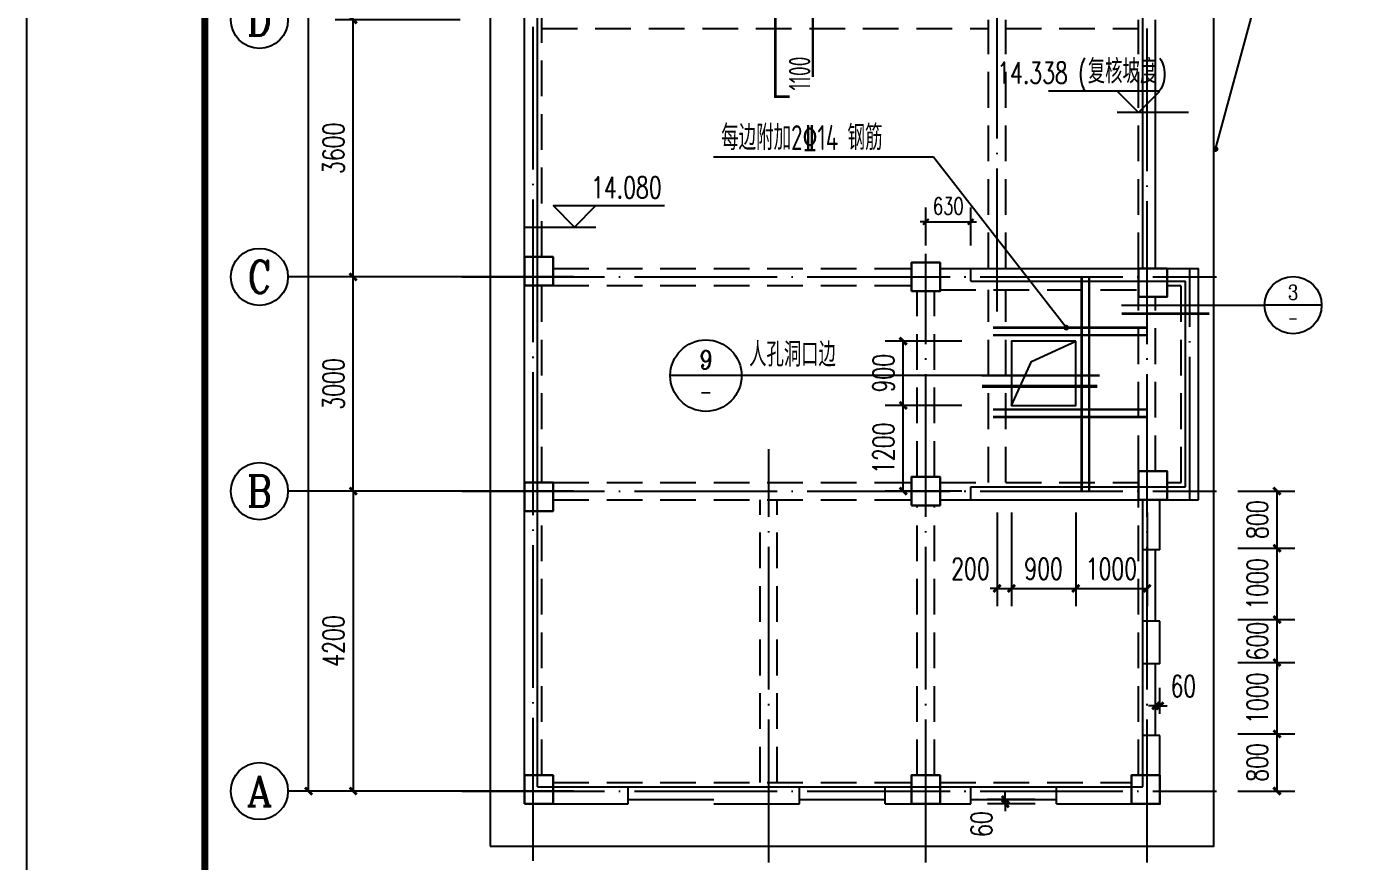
# Model space of a CAD drawing. Extents: x 1051052 to 1482120, y -981644 to -673261.
# Drawn here: x 1292358 to 1310853, y -916118 to -904422 of the extents above; entities that cross this region are included whole.
import ezdxf
from ezdxf.enums import TextEntityAlignment as Align

# ---------------------------------------------------------------- set-up
doc = ezdxf.new("R2010")
doc.units = 0
doc.header["$LTSCALE"] = 1000
doc.header["$MEASUREMENT"] = 0
doc.linetypes.add('DOTE', pattern=[2.42, 2, -0.2, 0.02, -0.2])
doc.linetypes.add('线型3', pattern=[750, 500, -250])
for name, color, linetype in [('AXIS', 3, 'Continuous'), ('AXIS_TEXT', 7, 'Continuous'), ('DIM_ELEV', 3, 'Continuous'), ('DIM_IDEN', 3, 'Continuous'), ('DIM_LEAD', 3, 'Continuous'), ('DOTE', 1, 'DOTE'), ('PUB_DIM', 3, 'Continuous'), ('PUB_TEXT', 7, 'Continuous'), ('TK', 142, 'Continuous'), ('填充', 8, 'Continuous')]:
    doc.layers.add(name, color=color, linetype=linetype)
for name, color, linetype, lineweight in [('BEAM', 4, 'Continuous', 25), ('BEAM-DASH', 4, '线型3', 25), ('COLU', 2, 'Continuous', 30), ('HOLE', 7, 'Continuous', 25), ('楼板正筋钢筋', 14, 'Continuous', 35), ('楼板负筋标注', 84, 'Continuous', 18), ('楼板负筋钢筋', 1, 'Continuous', 35)]:
    doc.layers.add(name, color=color, linetype=linetype, lineweight=lineweight)
doc.styles.add('_TCH_AXIS', font='COMPLEX', dxfattribs={"bigfont": 'GBCBIG'})
doc.styles.add('_TCH_DIM', font='SIMPLEX', dxfattribs={"bigfont": 'GBCBIG'})
doc.styles.add('_TCH_DIM_T3', font='SIMPLEX', dxfattribs={"width": 0.705882, "bigfont": 'GBCBIG'})
doc.styles.add('_TCH_LABEL', font='COMPLEX', dxfattribs={"bigfont": 'GBCBIG'})
doc.styles.add('COMPLEX', font='COMPLEX')
doc.styles.add('FromPkpm', font='Pkpmeng', dxfattribs={"width": 0.7, "bigfont": 'hztxt'})
doc.dimstyles.new('_TCH_ARCH&&100', dxfattribs={"dimtxt": 297.5, "dimasz": 100, "dimexe": 250, "dimexo": 300, "dimgap": 126.25, "dimtad": 1, "dimdec": 0, "dimzin": 0, "dimdsep": 46, "dimtxsty": '_TCH_DIM_T3', "dimblk": 'ARCHTICK', "dimcen": 0.09, "dimclrt": 7, "dimazin": 2, "dimtfac": 1, "dimtdec": 0, "dimtix": 1, "dimtmove": 2, "dimatfit": 3, "dimfxl": 0, "dimtolj": 1, "dimtzin": 0, "dimarcsym": 0})
doc.dimstyles.new('_TCH_ARCH&&80', dxfattribs={"dimtxt": 238, "dimasz": 80, "dimexe": 200, "dimexo": 240, "dimgap": 101, "dimtad": 1, "dimdec": 0, "dimzin": 0, "dimdsep": 46, "dimtxsty": '_TCH_DIM_T3', "dimblk": 'ARCHTICK', "dimcen": 0.09, "dimclrt": 7, "dimazin": 2, "dimtfac": 1, "dimtdec": 0, "dimtix": 1, "dimtmove": 2, "dimatfit": 3, "dimfxl": 0, "dimtolj": 1, "dimtzin": 0, "dimarcsym": 0})

# ---------------------------------------------------------------- blocks, each defined once
blk = doc.blocks.new('_ArchTick')
at = {"color": 0, "linetype": 'ByBlock', "const_width": 0.4}
blk.add_lwpolyline([(-0.5, -0.5), (0.5, 0.5)], dxfattribs=at)
blk = doc.blocks.new('*D222')
at = {"layer": 'AXIS', "color": 0, "lineweight": -2, "transparency": 16777216}
for p, q in [((1298436, -907930), (1296686, -907930)), ((1296936, -910930), (1296936, -907930)), ((1298436, -910930), (1296686, -910930))]:
    blk.add_line(p, q, dxfattribs=at)
at = {"layer": 'Defpoints', "color": 0, "transparency": 16777216}
for p in [(1296936, -907930), (1299436, -907930), (1299436, -910930)]:
    blk.add_point(p, dxfattribs=at)
at = {"layer": 'AXIS', "color": 0, "lineweight": -2, "transparency": 16777216, "xscale": 100, "yscale": 100, "zscale": 100}
for p, rotation in [((1296936, -907930), 90), ((1296936, -910930), 270)]:
    blk.add_blockref('_ArchTick', p, dxfattribs=dict(at, rotation=rotation))
at = {"layer": 'AXIS', "color": 7, "transparency": 16777216, "insert": (1296661, -909430), "char_height": 297.5, "attachment_point": 5, "rotation": 90, "style": '_TCH_DIM_T3'}
blk.add_mtext('\\A1;3000', dxfattribs=at)
blk = doc.blocks.new('*D223')
at = {"layer": 'AXIS', "color": 0, "lineweight": -2, "transparency": 16777216}
for p, q in [((1298436, -904330), (1296686, -904330)), ((1296936, -907930), (1296936, -904330)), ((1298436, -907930), (1296686, -907930))]:
    blk.add_line(p, q, dxfattribs=at)
at = {"layer": 'Defpoints', "color": 0, "transparency": 16777216}
for p in [(1296936, -904330), (1299436, -904330), (1299436, -907930)]:
    blk.add_point(p, dxfattribs=at)
at = {"layer": 'AXIS', "color": 0, "lineweight": -2, "transparency": 16777216, "xscale": 100, "yscale": 100, "zscale": 100}
for p, rotation in [((1296936, -904330), 90), ((1296936, -907930), 270)]:
    blk.add_blockref('_ArchTick', p, dxfattribs=dict(at, rotation=rotation))
at = {"layer": 'AXIS', "color": 7, "transparency": 16777216, "insert": (1296661, -906130), "char_height": 297.5, "attachment_point": 5, "rotation": 90, "style": '_TCH_DIM_T3'}
blk.add_mtext('\\A1;3600', dxfattribs=at)
blk = doc.blocks.new('*D227')
at = {"layer": 'AXIS', "color": 0, "lineweight": -2, "transparency": 16777216}
for p, q in [((1297811, -889730), (1296061, -889730)), ((1296311, -915130), (1296311, -889730)), ((1297811, -915130), (1296061, -915130))]:
    blk.add_line(p, q, dxfattribs=at)
at = {"layer": 'Defpoints', "color": 0, "transparency": 16777216}
for p in [(1296311, -889730), (1299458, -889730), (1299458, -915130)]:
    blk.add_point(p, dxfattribs=at)
at = {"layer": 'AXIS', "color": 0, "lineweight": -2, "transparency": 16777216, "xscale": 100, "yscale": 100, "zscale": 100}
for p, rotation in [((1296311, -889730), 90), ((1296311, -915130), 270)]:
    blk.add_blockref('_ArchTick', p, dxfattribs=dict(at, rotation=rotation))
at = {"layer": 'AXIS', "color": 7, "transparency": 16777216, "insert": (1296036, -902430), "char_height": 297.5, "attachment_point": 5, "rotation": 90, "style": '_TCH_DIM_T3'}
blk.add_mtext('\\A1;25400', dxfattribs=at)
blk = doc.blocks.new('_AXISO')
blk.add_circle((0, 0), 0.5)
at = {"layer": 'AXIS_TEXT', "style": 'COMPLEX', "width": 1.041667}
blk.add_attdef('A', text='', height=0.56, dxfattribs=at).set_placement((-0.25, -0.28), (0.25, -0.28), align=Align.FIT)
blk = doc.blocks.new('*D256')
at = {"layer": 'AXIS', "color": 0, "lineweight": -2, "transparency": 16777216}
for p, q in [((1298055, -910930), (1296686, -910930)), ((1296936, -910930), (1296936, -915130)), ((1298017, -915130), (1296686, -915130))]:
    blk.add_line(p, q, dxfattribs=at)
at = {"layer": 'Defpoints', "color": 0, "transparency": 16777216}
for p in [(1298355, -910930), (1296936, -915130), (1298317, -915130)]:
    blk.add_point(p, dxfattribs=at)
at = {"layer": 'AXIS', "color": 0, "lineweight": -2, "transparency": 16777216, "xscale": 100, "yscale": 100, "zscale": 100}
for p, rotation in [((1296936, -910930), 90), ((1296936, -915130), 270)]:
    blk.add_blockref('_ArchTick', p, dxfattribs=dict(at, rotation=rotation))
at = {"layer": 'AXIS', "color": 7, "transparency": 16777216, "insert": (1296661, -913030), "char_height": 297.5, "attachment_point": 5, "rotation": 90, "style": '_TCH_DIM_T3'}
blk.add_mtext('\\A1;4200', dxfattribs=at)
blk = doc.blocks.new('*D479')
at = {"layer": 'Defpoints', "color": 0, "transparency": 16777216}
for p in [(1309031, -914330), (1309878, -914330), (1309031, -915130)]:
    blk.add_point(p, dxfattribs=at)
at = {"layer": 'PUB_DIM', "color": 0, "lineweight": -2, "transparency": 16777216}
for p, q in [((1309331, -914330), (1310128, -914330)), ((1309878, -915130), (1309878, -914330)), ((1309331, -915130), (1310128, -915130))]:
    blk.add_line(p, q, dxfattribs=at)
at = {"layer": 'PUB_DIM', "color": 0, "lineweight": -2, "transparency": 16777216, "xscale": 100, "yscale": 100, "zscale": 100}
for p, rotation in [((1309878, -914330), 90), ((1309878, -915130), 270)]:
    blk.add_blockref('_ArchTick', p, dxfattribs=dict(at, rotation=rotation))
at = {"layer": 'PUB_DIM', "color": 7, "transparency": 16777216, "insert": (1309603, -914730), "char_height": 297.5, "attachment_point": 5, "rotation": 90, "style": '_TCH_DIM_T3'}
blk.add_mtext('\\A1;800', dxfattribs=at)
blk = doc.blocks.new('*D480')
at = {"layer": 'Defpoints', "color": 0, "transparency": 16777216}
for p in [(1309031, -913330), (1309878, -913330), (1309031, -914330)]:
    blk.add_point(p, dxfattribs=at)
at = {"layer": 'PUB_DIM', "color": 0, "lineweight": -2, "transparency": 16777216}
for p, q in [((1309331, -913330), (1310128, -913330)), ((1309878, -914330), (1309878, -913330)), ((1309331, -914330), (1310128, -914330))]:
    blk.add_line(p, q, dxfattribs=at)
at = {"layer": 'PUB_DIM', "color": 0, "lineweight": -2, "transparency": 16777216, "xscale": 100, "yscale": 100, "zscale": 100}
for p, rotation in [((1309878, -913330), 90), ((1309878, -914330), 270)]:
    blk.add_blockref('_ArchTick', p, dxfattribs=dict(at, rotation=rotation))
at = {"layer": 'PUB_DIM', "color": 7, "transparency": 16777216, "insert": (1309603, -913830), "char_height": 297.5, "attachment_point": 5, "rotation": 90, "style": '_TCH_DIM_T3'}
blk.add_mtext('\\A1;1000', dxfattribs=at)
blk = doc.blocks.new('*D481')
at = {"layer": 'Defpoints', "color": 0, "transparency": 16777216}
for p in [(1309031, -912730), (1309878, -912730), (1309031, -913330)]:
    blk.add_point(p, dxfattribs=at)
at = {"layer": 'PUB_DIM', "color": 0, "lineweight": -2, "transparency": 16777216}
for p, q in [((1309878, -912730), (1309878, -912630)), ((1309331, -912730), (1310128, -912730)), ((1309878, -913330), (1309878, -912730)), ((1309331, -913330), (1310128, -913330)), ((1309878, -913330), (1309878, -913430))]:
    blk.add_line(p, q, dxfattribs=at)
at = {"layer": 'PUB_DIM', "color": 0, "lineweight": -2, "transparency": 16777216, "xscale": 100, "yscale": 100, "zscale": 100}
for p, rotation in [((1309878, -912730), 270), ((1309878, -913330), 90)]:
    blk.add_blockref('_ArchTick', p, dxfattribs=dict(at, rotation=rotation))
at = {"layer": 'PUB_DIM', "color": 7, "transparency": 16777216, "insert": (1309603, -913030), "char_height": 297.5, "attachment_point": 5, "rotation": 90, "style": '_TCH_DIM_T3'}
blk.add_mtext('\\A1;600', dxfattribs=at)
blk = doc.blocks.new('*D482')
at = {"layer": 'Defpoints', "color": 0, "transparency": 16777216}
for p in [(1309031, -911730), (1309878, -911730), (1309031, -912730)]:
    blk.add_point(p, dxfattribs=at)
at = {"layer": 'PUB_DIM', "color": 0, "lineweight": -2, "transparency": 16777216}
for p, q in [((1309331, -911730), (1310128, -911730)), ((1309878, -912730), (1309878, -911730)), ((1309331, -912730), (1310128, -912730))]:
    blk.add_line(p, q, dxfattribs=at)
at = {"layer": 'PUB_DIM', "color": 0, "lineweight": -2, "transparency": 16777216, "xscale": 100, "yscale": 100, "zscale": 100}
for p, rotation in [((1309878, -911730), 90), ((1309878, -912730), 270)]:
    blk.add_blockref('_ArchTick', p, dxfattribs=dict(at, rotation=rotation))
at = {"layer": 'PUB_DIM', "color": 7, "transparency": 16777216, "insert": (1309603, -912230), "char_height": 297.5, "attachment_point": 5, "rotation": 90, "style": '_TCH_DIM_T3'}
blk.add_mtext('\\A1;1000', dxfattribs=at)
blk = doc.blocks.new('*D483')
at = {"layer": 'Defpoints', "color": 0, "transparency": 16777216}
for p in [(1309031, -910930), (1309878, -910930), (1309031, -911730)]:
    blk.add_point(p, dxfattribs=at)
at = {"layer": 'PUB_DIM', "color": 0, "lineweight": -2, "transparency": 16777216}
for p, q in [((1309331, -910930), (1310128, -910930)), ((1309878, -911730), (1309878, -910930)), ((1309331, -911730), (1310128, -911730))]:
    blk.add_line(p, q, dxfattribs=at)
at = {"layer": 'PUB_DIM', "color": 0, "lineweight": -2, "transparency": 16777216, "xscale": 100, "yscale": 100, "zscale": 100}
for p, rotation in [((1309878, -910930), 90), ((1309878, -911730), 270)]:
    blk.add_blockref('_ArchTick', p, dxfattribs=dict(at, rotation=rotation))
at = {"layer": 'PUB_DIM', "color": 7, "transparency": 16777216, "insert": (1309603, -911330), "char_height": 297.5, "attachment_point": 5, "rotation": 90, "style": '_TCH_DIM_T3'}
blk.add_mtext('\\A1;800', dxfattribs=at)
blk = doc.blocks.new('A2K')
at = {"layer": 'TK'}
blk.add_lwpolyline([(0, 0), (59400, 0), (59400, 42000), (0, 42000)], close=True, dxfattribs=at)
at = {"layer": 'TK', "const_width": 100}
blk.add_lwpolyline([(2500, 1000), (58400, 1000), (58400, 41000), (2500, 41000)], close=True, dxfattribs=at)
blk = doc.blocks.new('*D951')
at = {"layer": 'Defpoints', "color": 0, "transparency": 16777216}
for p in [(1305588, -907159), (1304958, -907730), (1305588, -907730)]:
    blk.add_point(p, dxfattribs=at)
at = {"layer": 'PUB_DIM', "color": 0, "lineweight": -2, "transparency": 16777216}
for p, q in [((1304958, -907490), (1304958, -906959)), ((1305588, -907490), (1305588, -906959)), ((1304958, -907159), (1304878, -907159)), ((1304958, -907159), (1305588, -907159)), ((1305588, -907159), (1305668, -907159))]:
    blk.add_line(p, q, dxfattribs=at)
at = {"layer": 'PUB_DIM', "color": 0, "lineweight": -2, "transparency": 16777216, "xscale": 80, "yscale": 80, "zscale": 80}
blk.add_blockref('_ArchTick', (1304958, -907159), dxfattribs=at)
at = {"layer": 'PUB_DIM', "color": 0, "lineweight": -2, "transparency": 16777216, "xscale": 80, "yscale": 80, "zscale": 80, "rotation": 180}
blk.add_blockref('_ArchTick', (1305588, -907159), dxfattribs=at)
at = {"layer": 'PUB_DIM', "color": 7, "transparency": 16777216, "insert": (1305273, -906939), "char_height": 238, "attachment_point": 5, "style": '_TCH_DIM_T3'}
blk.add_mtext('\\A1;630', dxfattribs=at)
blk = doc.blocks.new('*D1337')
at = {"layer": 'Defpoints', "color": 0, "transparency": 16777216}
for p in [(1308238, -913937), (1308178, -914350), (1308238, -914350)]:
    blk.add_point(p, dxfattribs=at)
at = {"layer": 'PUB_DIM', "color": 0, "lineweight": -2, "transparency": 16777216}
for p, q in [((1308178, -914050), (1308178, -913687)), ((1308238, -914050), (1308238, -913687)), ((1308178, -913937), (1308078, -913937)), ((1308178, -913937), (1308238, -913937)), ((1308238, -913937), (1308338, -913937))]:
    blk.add_line(p, q, dxfattribs=at)
at = {"layer": 'PUB_DIM', "color": 0, "lineweight": -2, "transparency": 16777216, "xscale": 100, "yscale": 100, "zscale": 100}
blk.add_blockref('_ArchTick', (1308178, -913937), dxfattribs=at)
at = {"layer": 'PUB_DIM', "color": 0, "lineweight": -2, "transparency": 16777216, "xscale": 100, "yscale": 100, "zscale": 100, "rotation": 180}
blk.add_blockref('_ArchTick', (1308238, -913937), dxfattribs=at)
at = {"layer": 'PUB_DIM', "color": 7, "transparency": 16777216, "insert": (1308566, -913662), "char_height": 297.5, "attachment_point": 5, "style": '_TCH_DIM_T3'}
blk.add_mtext('\\A1;60', dxfattribs=at)
blk = doc.blocks.new('*D1338')
at = {"layer": 'Defpoints', "color": 0, "transparency": 16777216}
for p in [(1306072, -915250), (1306788, -915250), (1306788, -915310)]:
    blk.add_point(p, dxfattribs=at)
at = {"layer": 'PUB_DIM', "color": 0, "lineweight": -2, "transparency": 16777216}
for p, q in [((1306488, -915250), (1305822, -915250)), ((1306072, -915250), (1306072, -915150)), ((1306072, -915310), (1306072, -915250)), ((1306488, -915310), (1305822, -915310)), ((1306072, -915310), (1306072, -915410))]:
    blk.add_line(p, q, dxfattribs=at)
at = {"layer": 'PUB_DIM', "color": 0, "lineweight": -2, "transparency": 16777216, "xscale": 100, "yscale": 100, "zscale": 100}
for p, rotation in [((1306072, -915250), 270), ((1306072, -915310), 90)]:
    blk.add_blockref('_ArchTick', p, dxfattribs=dict(at, rotation=rotation))
at = {"layer": 'PUB_DIM', "color": 7, "transparency": 16777216, "insert": (1305737, -915593), "char_height": 297.5, "attachment_point": 5, "rotation": 90, "style": '_TCH_DIM_T3'}
blk.add_mtext('\\A1;60', dxfattribs=at)
blk = doc.blocks.new('*D1352')
at = {"layer": 'Defpoints', "color": 0, "transparency": 16777216}
for p in [(1304641, -909730), (1305764, -909730), (1305764, -910930)]:
    blk.add_point(p, dxfattribs=at)
at = {"layer": 'PUB_DIM', "color": 0, "lineweight": -2, "transparency": 16777216}
for p, q in [((1305464, -909730), (1304391, -909730)), ((1304641, -910930), (1304641, -909730)), ((1305464, -910930), (1304391, -910930))]:
    blk.add_line(p, q, dxfattribs=at)
at = {"layer": 'PUB_DIM', "color": 0, "lineweight": -2, "transparency": 16777216, "xscale": 100, "yscale": 100, "zscale": 100}
for p, rotation in [((1304641, -909730), 90), ((1304641, -910930), 270)]:
    blk.add_blockref('_ArchTick', p, dxfattribs=dict(at, rotation=rotation))
at = {"layer": 'PUB_DIM', "color": 7, "transparency": 16777216, "insert": (1304366, -910330), "char_height": 297.5, "attachment_point": 5, "rotation": 90, "style": '_TCH_DIM_T3'}
blk.add_mtext('\\A1;1200', dxfattribs=at)
blk = doc.blocks.new('*D1353')
at = {"layer": 'Defpoints', "color": 0, "transparency": 16777216}
for p in [(1304641, -908830), (1305764, -908830), (1305764, -909730)]:
    blk.add_point(p, dxfattribs=at)
at = {"layer": 'PUB_DIM', "color": 0, "lineweight": -2, "transparency": 16777216}
for p, q in [((1305464, -908830), (1304391, -908830)), ((1304641, -909730), (1304641, -908830)), ((1305464, -909730), (1304391, -909730))]:
    blk.add_line(p, q, dxfattribs=at)
at = {"layer": 'PUB_DIM', "color": 0, "lineweight": -2, "transparency": 16777216, "xscale": 100, "yscale": 100, "zscale": 100}
for p, rotation in [((1304641, -908830), 90), ((1304641, -909730), 270)]:
    blk.add_blockref('_ArchTick', p, dxfattribs=dict(at, rotation=rotation))
at = {"layer": 'PUB_DIM', "color": 7, "transparency": 16777216, "insert": (1304366, -909280), "char_height": 297.5, "attachment_point": 5, "rotation": 90, "style": '_TCH_DIM_T3'}
blk.add_mtext('\\A1;900', dxfattribs=at)
blk = doc.blocks.new('*D1354')
at = {"layer": 'Defpoints', "color": 0, "transparency": 16777216}
for p in [(1305958, -910930), (1306158, -910930), (1306158, -912293)]:
    blk.add_point(p, dxfattribs=at)
at = {"layer": 'PUB_DIM', "color": 0, "lineweight": -2, "transparency": 16777216}
for p, q in [((1305958, -911230), (1305958, -912543)), ((1306158, -911230), (1306158, -912543)), ((1305958, -912293), (1305858, -912293)), ((1305958, -912293), (1306158, -912293)), ((1306158, -912293), (1306258, -912293))]:
    blk.add_line(p, q, dxfattribs=at)
at = {"layer": 'PUB_DIM', "color": 0, "lineweight": -2, "transparency": 16777216, "xscale": 100, "yscale": 100, "zscale": 100}
blk.add_blockref('_ArchTick', (1305958, -912293), dxfattribs=at)
at = {"layer": 'PUB_DIM', "color": 0, "lineweight": -2, "transparency": 16777216, "xscale": 100, "yscale": 100, "zscale": 100, "rotation": 180}
blk.add_blockref('_ArchTick', (1306158, -912293), dxfattribs=at)
at = {"layer": 'PUB_DIM', "color": 7, "transparency": 16777216, "insert": (1305583, -912018), "char_height": 297.5, "attachment_point": 5, "style": '_TCH_DIM_T3'}
blk.add_mtext('\\A1;200', dxfattribs=at)
blk = doc.blocks.new('*D1355')
at = {"layer": 'Defpoints', "color": 0, "transparency": 16777216}
for p in [(1306158, -910930), (1307058, -910930), (1307058, -912293)]:
    blk.add_point(p, dxfattribs=at)
at = {"layer": 'PUB_DIM', "color": 0, "lineweight": -2, "transparency": 16777216}
for p, q in [((1306158, -911230), (1306158, -912543)), ((1307058, -911230), (1307058, -912543)), ((1306158, -912293), (1307058, -912293))]:
    blk.add_line(p, q, dxfattribs=at)
at = {"layer": 'PUB_DIM', "color": 0, "lineweight": -2, "transparency": 16777216, "xscale": 100, "yscale": 100, "zscale": 100, "rotation": 180}
blk.add_blockref('_ArchTick', (1306158, -912293), dxfattribs=at)
at = {"layer": 'PUB_DIM', "color": 0, "lineweight": -2, "transparency": 16777216, "xscale": 100, "yscale": 100, "zscale": 100}
blk.add_blockref('_ArchTick', (1307058, -912293), dxfattribs=at)
at = {"layer": 'PUB_DIM', "color": 7, "transparency": 16777216, "insert": (1306608, -912018), "char_height": 297.5, "attachment_point": 5, "style": '_TCH_DIM_T3'}
blk.add_mtext('\\A1;900', dxfattribs=at)
blk = doc.blocks.new('*D1356')
at = {"layer": 'Defpoints', "color": 0, "transparency": 16777216}
for p in [(1307058, -910930), (1308058, -910930), (1308058, -912293)]:
    blk.add_point(p, dxfattribs=at)
at = {"layer": 'PUB_DIM', "color": 0, "lineweight": -2, "transparency": 16777216}
for p, q in [((1307058, -911230), (1307058, -912543)), ((1308058, -911230), (1308058, -912543)), ((1307058, -912293), (1308058, -912293))]:
    blk.add_line(p, q, dxfattribs=at)
at = {"layer": 'PUB_DIM', "color": 0, "lineweight": -2, "transparency": 16777216, "xscale": 100, "yscale": 100, "zscale": 100, "rotation": 180}
blk.add_blockref('_ArchTick', (1307058, -912293), dxfattribs=at)
at = {"layer": 'PUB_DIM', "color": 0, "lineweight": -2, "transparency": 16777216, "xscale": 100, "yscale": 100, "zscale": 100}
blk.add_blockref('_ArchTick', (1308058, -912293), dxfattribs=at)
at = {"layer": 'PUB_DIM', "color": 7, "transparency": 16777216, "insert": (1307558, -912018), "char_height": 297.5, "attachment_point": 5, "style": '_TCH_DIM_T3'}
blk.add_mtext('\\A1;1000', dxfattribs=at)

msp = doc.modelspace()

# ---------------------------------------------------------------- linework, layer by layer
at = {"layer": 'AXIS'}
for p, q in [((1300023.048, -907930.289), (1296023.048, -907930.289)), ((1300023.048, -910930.289), (1296023.048, -910930.289)), ((1300023.048, -915130.289), (1296023.048, -915130.289))]:
    msp.add_line(p, q, dxfattribs=at)
msp.add_lwpolyline([(1298856.639, -915901.812), (1308991.388, -915901.812), (1308991.388, -900147.18), (1298856.639, -900147.18)], close=True, dxfattribs=at)
at = {"layer": 'BEAM'}
for p, q in [((1299517.602, -915070.289), (1299517.602, -900790.289)), ((1299337.602, -907650.289), (1299337.602, -901010.289)), ((1307997.602, -907810.289), (1307997.602, -901210.289)), ((1308177.602, -907810.289), (1308177.602, -904330.289)), ((1305157.602, -907810.289), (1307937.602, -907810.289)), ((1305587.602, -907990.289), (1305587.602, -907810.289)), ((1308337.602, -907810.289), (1308777.602, -907810.289)), ((1308777.602, -911050.289), (1308777.602, -907810.289)), ((1299337.602, -910810.289), (1299337.602, -908050.289)), ((1305587.602, -907990.289), (1308597.602, -907990.289)), ((1308597.602, -910870.289), (1308597.602, -907990.289)), ((1305587.602, -911050.289), (1305587.602, -910870.289)), ((1305587.602, -910870.289), (1308597.602, -910870.289)), ((1299337.602, -914910.289), (1299337.602, -911210.289)), ((1305587.602, -911050.289), (1307937.602, -911050.289)), ((1307997.602, -915070.289), (1307997.602, -911050.289)), ((1308237.602, -911750.32), (1308237.602, -911050.289)), ((1308337.602, -911050.289), (1308777.602, -911050.289)), ((1308237.602, -911750.32), (1307997.602, -911750.32)), ((1308177.602, -912750.32), (1308177.602, -911750.32)), ((1308237.602, -912750.32), (1307997.602, -912750.32)), ((1308237.602, -913350.32), (1308237.602, -912750.32)), ((1308237.602, -913350.32), (1307997.602, -913350.32)), ((1308177.602, -914350.32), (1308177.602, -913350.32)), ((1308237.602, -914350.32), (1307997.602, -914350.32)), ((1308237.602, -915310.289), (1308237.602, -914350.32)), ((1299517.602, -915070.289), (1307997.602, -915070.289)), ((1300787.631, -915310.289), (1300787.631, -915070.289)), ((1303187.631, -915310.289), (1303187.631, -915070.289)), ((1304387.631, -915310.289), (1304387.631, -915070.289)), ((1305587.631, -915310.289), (1305587.631, -915070.289)), ((1306787.631, -915310.289), (1306787.631, -915070.289)), ((1300787.631, -915250.289), (1301987.631, -915250.289)), ((1303187.631, -915250.289), (1304387.631, -915250.289)), ((1305587.631, -915250.289), (1306787.631, -915250.289)), ((1299337.602, -915310.289), (1300787.631, -915310.289)), ((1301987.631, -915310.289), (1303187.631, -915310.289)), ((1304387.631, -915310.289), (1305587.631, -915310.289)), ((1306787.631, -915310.289), (1308177.602, -915310.289))]:
    msp.add_line(p, q, dxfattribs=at)
at = {"layer": 'BEAM-DASH', "ltscale": 0.001}
for p, q in [((1299577.602, -907650.289), (1299577.602, -901010.289)), ((1305837.602, -907810.289), (1305837.602, -904330.289)), ((1306077.602, -907810.289), (1306077.602, -904330.289)), ((1307937.602, -907810.289), (1307937.602, -904330.289)), ((1299577.602, -904450.289), (1305837.602, -904450.289)), ((1306077.602, -904450.289), (1307937.602, -904450.289)), ((1299737.602, -907810.289), (1304757.602, -907810.289)), ((1299577.602, -910810.289), (1299577.602, -908050.289)), ((1299737.602, -908050.289), (1304757.602, -908050.289)), ((1308337.602, -908050.289), (1308537.602, -908050.289)), ((1308537.602, -910810.289), (1308537.602, -908050.289)), ((1304837.602, -910730.289), (1304837.602, -908130.289)), ((1305077.602, -910730.289), (1305077.602, -908130.289)), ((1305157.602, -908110.289), (1307937.602, -908110.289)), ((1305837.602, -910810.289), (1305837.602, -908110.289)), ((1306077.602, -910810.289), (1306077.602, -908110.289)), ((1307937.602, -910650.289), (1307937.602, -908210.289)), ((1308177.602, -910650.289), (1308177.602, -908210.289)), ((1299737.602, -910810.289), (1304757.602, -910810.289)), ((1305157.602, -910810.289), (1305837.602, -910810.289)), ((1306077.602, -910810.289), (1307937.602, -910810.289)), ((1308337.602, -910810.289), (1308537.602, -910810.289)), ((1299577.602, -914910.289), (1299577.602, -911210.289)), ((1299737.602, -911050.289), (1304757.602, -911050.289)), ((1302637.602, -915010.289), (1302637.602, -911050.289)), ((1302877.602, -915010.289), (1302877.602, -911050.289)), ((1304837.602, -914910.289), (1304837.602, -911130.289)), ((1305077.602, -914910.289), (1305077.602, -911130.289)), ((1305157.602, -911050.289), (1305587.602, -911050.289)), ((1307937.602, -914910.289), (1307937.602, -911050.289)), ((1299737.602, -915010.289), (1304757.602, -915010.289)), ((1305157.602, -915010.289), (1307837.602, -915010.289))]:
    msp.add_line(p, q, dxfattribs=at)
at = {"layer": 'COLU'}
for points in [[(1299337.602, -908050.289), (1299737.602, -908050.289), (1299737.602, -907650.289), (1299337.602, -907650.289)], [(1304757.602, -908130.289), (1305157.602, -908130.289), (1305157.602, -907730.289), (1304757.602, -907730.289)], [(1307937.602, -908210.289), (1308337.602, -908210.289), (1308337.602, -907810.289), (1307937.602, -907810.289)], [(1307937.602, -911050.289), (1308337.602, -911050.289), (1308337.602, -910650.289), (1307937.602, -910650.289)], [(1299337.602, -911210.289), (1299737.602, -911210.289), (1299737.602, -910810.289), (1299337.602, -910810.289)], [(1304757.602, -911130.289), (1305157.602, -911130.289), (1305157.602, -910730.289), (1304757.602, -910730.289)], [(1299337.602, -915310.289), (1299737.602, -915310.289), (1299737.602, -914910.289), (1299337.602, -914910.289)], [(1304757.602, -915310.289), (1305157.602, -915310.289), (1305157.602, -914910.289), (1304757.602, -914910.289)], [(1307837.602, -915310.289), (1308237.602, -915310.289), (1308237.602, -914910.289), (1307837.602, -914910.289)]]:
    msp.add_lwpolyline(points, close=True, dxfattribs=at)
at = {"layer": 'DIM_ELEV'}
for p, q in [((1308237.602, -905326.982), (1306677.602, -905326.982)), ((1307937.602, -905626.982), (1307637.602, -905326.982)), ((1307937.602, -905626.982), (1308237.602, -905326.982)), ((1308637.602, -905626.982), (1307637.602, -905626.982)), ((1300037.602, -907232.065), (1299737.602, -906932.065)), ((1299737.602, -906932.065), (1301297.602, -906932.065)), ((1300037.602, -907232.065), (1300337.602, -906932.065)), ((1299337.602, -907232.065), (1300337.602, -907232.065))]:
    msp.add_line(p, q, dxfattribs=at)
at = {"layer": 'DIM_IDEN'}
for p, q in [((1307701.674, -908325.822), (1309221.46, -908325.822)), ((1309221.46, -908325.822), (1309703.588, -908325.822)), ((1310503.588, -908325.822), (1309703.588, -908325.822)), ((1302378.014, -909312.995), (1301378.014, -909312.995)), ((1307393.578, -909312.995), (1302378.014, -909312.995)), ((1305744.028, -909312.995), (1307393.578, -909312.995))]:
    msp.add_line(p, q, dxfattribs=at)
for points, const_width in [([(1307701.674, -908445.822), (1308930.203, -908445.822)], 40), ([(1305744.028, -909462.995), (1307363.351, -909462.995)], 50)]:
    msp.add_lwpolyline(points, dxfattribs=dict(at, const_width=const_width))
for centre, radius in [((1310103.588, -908325.822), 400), ((1301878.014, -909312.995), 500)]:
    msp.add_circle(centre, radius, dxfattribs=at)
at = {"layer": 'DIM_LEAD'}
for p, q in [((1309017.314, -906139.274), (1310007.522, -902510.586)), ((1305064.389, -906253.496), (1301985.458, -906253.496)), ((1306926.021, -908640.934), (1305064.389, -906253.496))]:
    msp.add_line(p, q, dxfattribs=at)
at = {"layer": 'DIM_LEAD', "const_width": 40}
for points in [[(1309012.049, -906158.568, 1), (1309022.579, -906119.979, 1)], [(1306938.319, -908656.706, 1), (1306913.722, -908625.162, 1)]]:
    msp.add_lwpolyline(points, format="xyb", close=True, dxfattribs=at)
at = {"layer": 'DOTE'}
for p, q in [((1308057.602, -916130.289), (1308057.602, -888610.289)), ((1299457.602, -916106.289), (1299457.602, -888706.289)), ((1305957.602, -908412.951), (1305957.602, -898345.294)), ((1304957.602, -916130.289), (1304957.602, -907609.396)), ((1308657.602, -911050.289), (1308657.602, -907810.289)), ((1298457.602, -907930.289), (1309031.025, -907930.289)), ((1302757.602, -916130.289), (1302757.602, -910340.959)), ((1298457.602, -910930.289), (1309031.025, -910930.289)), ((1298457.602, -915130.289), (1309031.025, -915130.289))]:
    msp.add_line(p, q, dxfattribs=at)
at = {"layer": 'HOLE'}
for points in [[(1307057.602, -908830.289), (1306157.602, -908830.289), (1306157.602, -909730.289), (1306440.444, -909113.131)], [(1307057.602, -908830.289), (1306157.602, -908830.289), (1306157.602, -909730.289), (1307057.602, -909730.289)]]:
    msp.add_lwpolyline(points, close=True, dxfattribs=at)
at = {"layer": '楼板正筋钢筋', "const_width": 35}
msp.add_lwpolyline([(1303375.45, -905132.825), (1303375.45, -900732.825)], dxfattribs=at)
at = {"layer": '楼板负筋钢筋', "const_width": 35}
for points in [[(1303050.269, -905406.572), (1302850.269, -905406.572), (1302850.269, -900640.289), (1303050.269, -900640.289)], [(1307141.784, -907930.289), (1307141.784, -910930.289)], [(1307246.957, -907930.289), (1307246.957, -910930.289)], [(1305899.053, -908640.934), (1308057.602, -908640.934)], [(1305899.053, -908746.106), (1308057.602, -908746.106)], [(1305899.053, -909787.218), (1308057.602, -909787.218)], [(1305899.053, -909892.39), (1308057.602, -909892.39)]]:
    msp.add_lwpolyline(points, dxfattribs=at)

# ---------------------------------------------------------------- block references
at = {"layer": 'AXIS'}
ref = msp.add_blockref('_AXISO', (1295623.048, -904330.289), dxfattribs=dict(at, xscale=800, yscale=800, zscale=800))
ref.add_attrib('A', 'D', dxfattribs={"layer": 'AXIS_TEXT', "height": 435.257, "style": '_TCH_AXIS'}).set_placement((1295446.873, -904547.918), (1295799.224, -904547.918), align=Align.FIT)
ref = msp.add_blockref('_AXISO', (1295623.048, -907930.289), dxfattribs=dict(at, xscale=800, yscale=800, zscale=800))
ref.add_attrib('A', 'C', dxfattribs={"layer": 'AXIS_TEXT', "height": 455.691, "style": '_TCH_AXIS'}).set_placement((1295460.301, -908158.134), (1295785.795, -908158.134), align=Align.FIT)
ref = msp.add_blockref('_AXISO', (1295623.048, -910930.289), dxfattribs=dict(at, xscale=800, yscale=800, zscale=800))
ref.add_attrib('A', 'B', dxfattribs={"layer": 'AXIS_TEXT', "height": 435.257, "style": '_TCH_AXIS'}).set_placement((1295446.873, -911147.918), (1295799.224, -911147.918), align=Align.FIT)
ref = msp.add_blockref('_AXISO', (1295623.048, -915130.289), dxfattribs=dict(at, xscale=800, yscale=800, zscale=800))
ref.add_attrib('A', 'A', dxfattribs={"layer": 'AXIS_TEXT', "height": 425.184, "style": '_TCH_AXIS'}).set_placement((1295440.826, -915342.881), (1295805.27, -915342.881), align=Align.FIT)
at = {"layer": '填充'}
msp.add_blockref('A2K', (1292358.453, -924648.121), dxfattribs=at)

# ---------------------------------------------------------------- texts
at = {"layer": 'PUB_TEXT', "color": 7}
for s, height, style, width, p in [('14.338', 297.5, '_TCH_DIM', 0.705882, (1305957.602, -905221.982)), ('(', 297.5, '_TCH_DIM', 0.705882, (1307087.602, -905221.982)), (')', 297.5, '_TCH_DIM', 0.705882, (1308210.58, -905221.982)), ('每边附加', 350, 'FromPkpm', 0.7, (1302090.458, -906154.007)), ('2%%13214', 350, 'FromPkpm', 0.7, (1303070.458, -906154.007)), ('钢筋', 350, 'FromPkpm', 0.7, (1303861.997, -906154.007)), ('14.080', 297.5, '_TCH_DIM', 0.705882, (1300267.602, -906827.065))]:
    msp.add_text(s, height=height, dxfattribs=dict(at, style=style, width=width)).set_placement(p)
at = {"layer": 'PUB_TEXT', "color": 7, "style": '_TCH_DIM'}
for s, p in [('复核坡度', (1307227.602, -905221.982)), ('人孔洞口边', (1302483.014, -909185.654))]:
    msp.add_text(s, height=337.5887, dxfattribs=at).set_placement(p)
at = {"layer": 'PUB_TEXT', "color": 7, "style": '_TCH_LABEL'}
for s, height, p, p2 in [('3', 208.805, (1310033.986, -908251.785), (1310173.189, -908251.785)), ('9', 261.007, (1301791.012, -909220.448), (1301965.016, -909220.448))]:
    msp.add_text(s, height=height, dxfattribs=at).set_placement(p, p2, align=Align.FIT)
at = {"layer": 'PUB_TEXT', "color": 7, "style": '_TCH_LABEL', "width": 0.777778}
for height, p, p2 in [(208.805, (1310033.986, -908608.664), (1310173.189, -908608.664)), (261.007, (1301791.012, -909666.548), (1301965.016, -909666.548))]:
    msp.add_text('-', height=height, dxfattribs=at).set_placement(p, p2, align=Align.FIT)
at = {"layer": '楼板负筋标注', "lineweight": 25, "style": 'FromPkpm', "width": 0.7}
msp.add_text('1100', height=300, rotation=90, dxfattribs=at).set_placement((1303040.099, -905319.156), align=Align.TOP_LEFT)

# ---------------------------------------------------------------- dimensions: what is measured, and where the dimension line sits
at = {"layer": 'AXIS'}
for p1, p2, distance, picture, middle in [((1299457.602, -915130.289), (1299457.602, -889730.289), 3146.899, '*D227', (1296035.703, -902430.289)), ((1299435.54, -907930.289), (1299435.54, -904330.289), 2500, '*D223', (1296660.54, -906130.289)), ((1299435.54, -910930.289), (1299435.54, -907930.289), 2500, '*D222', (1296660.54, -909430.289))]:
    dim = msp.add_aligned_dim(p1=p1, p2=p2, distance=distance, dimstyle='_TCH_ARCH&&100', dxfattribs=at)
    dim.commit()
    dim.dimension.update_dxf_attribs({"geometry": picture, "text_midpoint": middle})
dim = msp.add_linear_dim(base=(1296935.54, -915130.289), p1=(1298355.405, -910930.289), p2=(1298317.375, -915130.289), angle=270, dimstyle='_TCH_ARCH&&100', dxfattribs=at)
dim.commit()
dim.dimension.update_dxf_attribs({"geometry": '*D256', "text_midpoint": (1296660.54, -913030.289)})
at = {"layer": 'PUB_DIM'}
for p1, p2, distance, dimstyle, picture, middle in [((1304957.602, -907730.289), (1305587.602, -907730.289), 571.525, '_TCH_ARCH&&80', '*D951', (1305272.602, -906938.764)), ((1305763.74, -909730.289), (1305763.74, -908830.289), 1122.277, '_TCH_ARCH&&100', '*D1353', (1304366.463, -909280.289)), ((1305763.74, -910930.289), (1305763.74, -909730.289), 1122.277, '_TCH_ARCH&&100', '*D1352', (1304366.463, -910330.289)), ((1306157.602, -910930.289), (1307057.602, -910930.289), -1363.034, '_TCH_ARCH&&100', '*D1355', (1306607.602, -912018.324)), ((1307057.602, -910930.289), (1308057.602, -910930.289), -1363.034, '_TCH_ARCH&&100', '*D1356', (1307557.602, -912018.324)), ((1309031.025, -911730.291), (1309031.025, -910930.289), -846.477, '_TCH_ARCH&&100', '*D483', (1309602.502, -911330.29)), ((1309031.025, -912730.291), (1309031.025, -911730.291), -846.477, '_TCH_ARCH&&100', '*D482', (1309602.502, -912230.291)), ((1309031.025, -913330.291), (1309031.025, -912730.291), -846.477, '_TCH_ARCH&&100', '*D481', (1309602.502, -913030.291)), ((1309031.025, -914330.291), (1309031.025, -913330.291), -846.477, '_TCH_ARCH&&100', '*D480', (1309602.502, -913830.291)), ((1309031.025, -915130.289), (1309031.025, -914330.291), -846.477, '_TCH_ARCH&&100', '*D479', (1309602.502, -914730.29))]:
    dim = msp.add_aligned_dim(p1=p1, p2=p2, distance=distance, dimstyle=dimstyle, dxfattribs=at)
    dim.commit()
    dim.dimension.update_dxf_attribs({"geometry": picture, "text_midpoint": middle})
for base, p1, p2, angle, picture, middle in [((1306157.602, -912293.324), (1305957.602, -910930.289), (1306157.602, -910930.289), 0, '*D1354', (1305583.205, -912018.324)), ((1308237.602, -913936.684), (1308177.602, -914350.32), (1308237.602, -914350.32), 0, '*D1337', (1308566.027, -913661.684)), ((1306071.551, -915250.289), (1306787.631, -915310.289), (1306787.631, -915250.289), 90, '*D1338', (1305737.024, -915592.858))]:
    dim = msp.add_linear_dim(base=base, p1=p1, p2=p2, angle=angle, dimstyle='_TCH_ARCH&&100', dxfattribs=at)
    dim.commit()
    dim.dimension.update_dxf_attribs({"geometry": picture, "text_midpoint": middle, "dimtype": 129})

doc.saveas('drawing.dxf')
